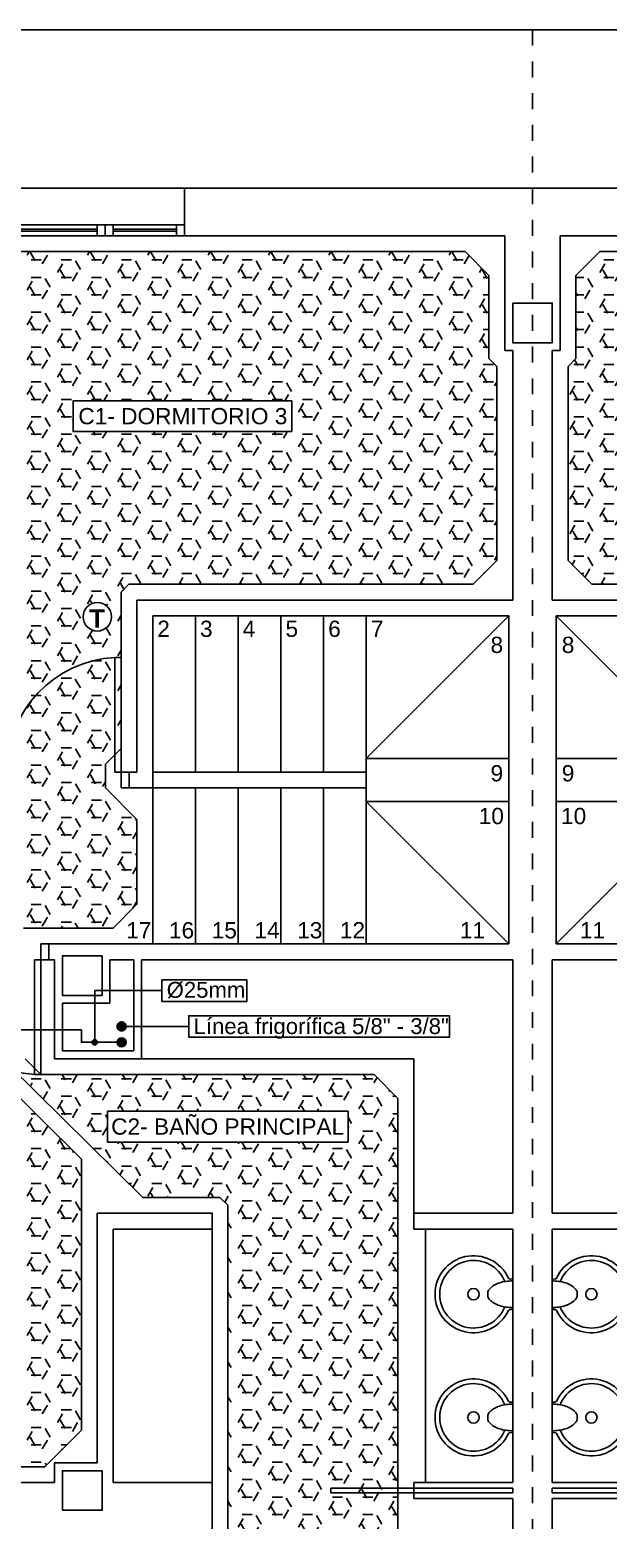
# Model space of a CAD drawing. Header units: millimetres. Extents: x 441156 to 441876, y 4514765 to 4515211.
# Drawn here: x 441611.83 to 441615.48, y 4515145.94 to 4515155.35 of the extents above; entities that cross this region are included whole.
import ezdxf
from ezdxf.enums import TextEntityAlignment as Align

# ---------------------------------------------------------------- set-up
doc = ezdxf.new("R2010")
doc.units = ezdxf.units.MM
for name, pattern in [('CONTINUA', [0]), ('HIDDEN', [0.375, 0.25, -0.125]), ('RAYITAS', [0.375, 0.25, -0.125])]:
    doc.linetypes.add(name, pattern=pattern)
doc.layers.add('01_cartela', color=6, linetype='Continuous', plot=False)
for name, color, linetype in [('01_mono PRIMERA', 2, 'Continuous'), ('01_proyección', 4, 'RAYITAS'), ('01_sanitarios', 250, 'Continuous'), ('01_textos', 7, 'Continuous'), ('INGIN CALEFACCION MAQUINAS', 7, 'Continuous'), ('INGIN CALEFACCION TUBERIAS', 89, 'Continuous'), ('INGIN CLIMATIZACION EQUIPOS', 7, 'Continuous'), ('INGIN CLIMATIZACION TEXTO', 7, 'Continuous'), ('SOMBRAS2', 250, 'Continuous')]:
    doc.layers.add(name, color=color, linetype=linetype)
doc.styles.add('NIEVES2', font='sanss___.ttf')
doc.styles.add('NIEVES3', font='swisseb.ttf')
pattern_1 = [(0, (34.55036, 0), (0, 0.1099852), [0.0635, -0.127]), (120, (34.55036, 0), (-0.0952499772403, -0.0549926), [0.0635, -0.127]), (60, (34.61386, 0), (-0.0952499772403, 0.0549926), [0.0635, -0.127])]

# ---------------------------------------------------------------- blocks, each defined once
blk = doc.blocks.new('A$C065C7C63')
at = {"layer": '01_mono PRIMERA', "color": 254}
for p, q in [((7.6572, 13.1, 0), (6.1572, 13.1, 0)), ((7.6572, 13.1, 0), (7.6572, 12.8, 0)), ((7.6572, 13.1, 0), (12.0572, 13.1, 0)), ((12.0572, 13.1, 0), (7.6572, 13.1, 0)), ((7.6572, 12.87, 0), (6.1572, 12.87, 0)), ((7.6572, 12.8, 0), (6.1572, 12.8, 0)), ((7.1072, 12.842, 0), (6.2072, 12.842, 0)), ((7.1072, 12.828, 0), (6.2072, 12.828, 0)), ((7.1072, 12.87, 0), (7.1072, 12.8, 0)), ((7.1572, 12.87, 0), (7.1572, 12.8, 0)), ((7.2072, 12.87, 0), (7.2072, 12.8, 0)), ((7.6072, 12.842, 0), (7.2072, 12.842, 0)), ((7.6072, 12.828, 0), (7.2072, 12.828, 0)), ((7.6072, 12.87, 0), (7.6072, 12.8, 0)), ((7.6572, 12.8, 0), (9.6822, 12.8, 0)), ((9.6822, 12.075, 0), (9.6822, 12.8, 0)), ((10.0322, 12.075, 0), (10.0322, 12.8, 0)), ((12.0572, 12.8, 0), (10.0322, 12.8, 0)), ((9.6822, 12.075, 0), (9.7322, 12.075, 0)), ((9.7322, 12.075, 0), (9.7322, 10.5, 0)), ((9.9822, 12.075, 0), (9.9822, 10.5, 0)), ((9.9822, 12.075, 0), (10.0322, 12.075, 0)), ((7.3572, 10.5, 0), (9.7322, 10.5, 0)), ((7.3572, 9.415, 0), (7.3572, 10.5, 0)), ((12.3572, 10.5, 0), (9.9822, 10.5, 0)), ((7.4572, 10.4, 0), (9.7072, 10.4, 0)), ((7.4572, 9.315, 0), (7.4572, 10.4, 0)), ((7.7272, 9.415, 0), (7.7272, 10.4, 0)), ((7.9972, 9.415, 0), (7.9972, 10.4, 0)), ((8.2672, 9.415, 0), (8.2672, 10.4, 0)), ((8.5372, 9.415, 0), (8.5372, 10.4, 0)), ((8.8072, 9.5, 0), (8.8072, 10.4, 0)), ((8.8072, 9.5, 0), (9.7072, 10.4, 0)), ((9.7072, 8.33, 0), (9.7072, 10.4, 0)), ((12.2572, 10.4, 0), (10.0072, 10.4, 0)), ((10.9072, 9.5, 0), (10.0072, 10.4, 0)), ((10.0072, 8.33, 0), (10.0072, 10.4, 0)), ((7.2586, 10.1388, 0), (7.2171, 10.1388, 0)), ((7.2171, 10.1388, 0), (7.2171, 9.415, 0)), ((7.2586, 10.1388, 0), (7.2586, 9.315, 0)), ((7.3086, 9.415, 0), (7.2171, 9.415, 0)), ((7.3572, 9.415, 0), (7.3086, 9.415, 0)), ((7.3086, 9.415, 0), (7.3086, 9.315, 0)), ((7.4572, 9.415, 0), (8.8072, 9.415, 0)), ((8.8072, 9.5, 0), (8.8072, 8.33, 0)), ((8.8072, 9.5, 0), (9.7072, 9.5, 0)), ((10.9072, 9.5, 0), (10.0072, 9.5, 0)), ((7.2586, 9.315, 0), (7.3086, 9.315, 0)), ((7.4572, 9.315, 0), (7.3085, 9.315, 0)), ((7.4572, 9.315, 0), (7.4572, 8.33, 0)), ((7.4572, 9.315, 0), (8.8072, 9.315, 0)), ((7.7272, 9.315, 0), (7.7272, 8.33, 0)), ((7.9972, 9.315, 0), (7.9972, 8.33, 0)), ((8.2672, 9.315, 0), (8.2672, 8.33, 0)), ((8.5372, 9.315, 0), (8.5372, 8.33, 0)), ((8.8072, 9.315, 0), (8.8072, 9.23, 0)), ((8.8072, 9.23, 0), (9.7072, 9.23, 0)), ((8.8072, 9.23, 0), (9.7072, 8.33, 0)), ((10.9072, 9.23, 0), (10.0072, 9.23, 0)), ((10.9072, 9.23, 0), (10.0072, 8.33, 0)), ((6.751, 7.5062, 0), (6.751, 8.33, 0)), ((6.751, 8.33, 0), (6.801, 8.33, 0)), ((9.7072, 8.33, 0), (6.801, 8.33, 0)), ((6.801, 8.23, 0), (6.801, 8.33, 0)), ((10.0072, 8.33, 0), (12.9135, 8.33, 0)), ((6.801, 8.23, 0), (6.7096, 8.23, 0)), ((6.7096, 7.5062, 0), (6.7096, 8.23, 0)), ((6.8372, 8.23, 0), (6.801, 8.23, 0)), ((6.8372, 8.23, 0), (6.8372, 7.605, 0)), ((7.3372, 8.23, 0), (7.1872, 8.23, 0)), ((7.1872, 8.23, -0.0001), (7.1872, 7.955, 0)), ((7.3372, 8.23, 0), (7.3372, 7.655, 0)), ((9.7322, 8.23, 0), (7.3872, 8.23, 0)), ((7.3872, 8.23, 0), (7.3872, 7.605, 0)), ((9.7322, 8.23, 0), (9.7322, 6.63, 0)), ((9.9822, 8.23, 0), (9.9822, 6.63, 0)), ((9.9822, 8.23, 0), (12.3272, 8.23, 0)), ((7.1872, 7.955, 0), (6.8872, 7.955, 0)), ((6.8872, 7.955, 0), (6.8872, 7.655, 0)), ((6.8872, 7.655, 0), (7.3372, 7.655, 0)), ((7.3872, 7.605, 0), (6.8372, 7.605, 0)), ((7.3872, 7.605, 0), (9.1072, 7.605, 0)), ((9.1072, 7.605, 0), (9.1072, 6.63, 0)), ((6.751, 7.5062, 0), (6.7096, 7.5062, 0)), ((7.1072, 6.63, 0), (7.8322, 6.63, 0)), ((7.8322, 6.53, 0), (7.8322, 6.63, 0)), ((9.1072, 6.63, 0), (9.7322, 6.63, 0)), ((9.1072, 6.53, 0), (9.1072, 6.63, 0)), ((10.6072, 6.63, 0), (9.9822, 6.63, 0)), ((7.2072, 6.53, 0), (7.2072, 4.93, 0)), ((7.2072, 6.53, 0), (7.8322, 6.53, 0)), ((7.8322, 6.53, 0), (7.8322, 4.93, 0)), ((9.1072, 6.53, 0), (9.7322, 6.53, 0)), ((9.1822, 6.53, 0), (9.1822, 4.93, 0)), ((9.7322, 6.53, 0), (9.7322, 4.93, 0)), ((9.9822, 6.53, 0), (9.9822, 4.93, 0)), ((9.9822, 6.53, 0), (9.9822, 4.93, 0)), ((10.6072, 6.53, 0), (9.9822, 6.53, 0)), ((9.7298, 6.2155, 0), (9.7154, 6.2147, 0)), ((9.7322, 6.2128, 0), (9.7322, 6.0248, 0)), ((9.9822, 6.2128, 0), (9.9822, 6.0248, 0)), ((9.9846, 6.2155, 0), (9.9991, 6.2147, 0)), ((9.5754, 6.1037, 0), (9.5753, 6.1339, 0)), ((10.139, 6.1037, 0), (10.1391, 6.1339, 0)), ((9.7298, 6.0221, 0), (9.7154, 6.0229, 0)), ((9.9846, 6.0221, 0), (9.9991, 6.0229, 0)), ((9.7298, 5.4379, 0), (9.7154, 5.4371, 0)), ((9.7322, 5.2472, 0), (9.7322, 5.4352, 0)), ((9.9822, 5.2472, 0), (9.9822, 5.4352, 0)), ((9.9846, 5.4379, 0), (9.9991, 5.4371, 0)), ((9.5754, 5.3563, 0), (9.5753, 5.3261, 0)), ((10.139, 5.3563, 0), (10.1391, 5.3261, 0)), ((9.7298, 5.2445, 0), (9.7154, 5.2453, 0)), ((9.9846, 5.2445, 0), (9.9991, 5.2453, 0)), ((6.8372, 4.93, 0), (6.4072, 4.93, 0)), ((7.8322, 4.93, 0), (7.2072, 4.93, 0)), ((7.8322, 4.93, 0), (7.8322, 4.05, 0)), ((9.1072, 4.93, 0), (9.7322, 4.93, 0)), ((9.1072, 4.93, 0), (9.1072, 4.8939, 0)), ((9.1072, 4.8939, 0), (9.1072, 4.866, 0)), ((10.6072, 4.93, 0), (9.9822, 4.93, 0)), ((9.1072, 4.866, 0), (9.1072, 4.83, 0)), ((9.1072, 4.83, 0), (9.7322, 4.83, 0)), ((9.7322, 4.83, 0), (9.7322, 3.3, 0)), ((9.9822, 4.83, 0), (9.9822, 3.3, 0)), ((10.6072, 4.83, 0), (9.9822, 4.83, 0))]:
    blk.add_line(p, q, dxfattribs=at)
for points in [[(9.7322, 12.375), (9.9822, 12.375), (9.9822, 12.125), (9.7322, 12.125), (9.7322, 12.375)], [(7.1371, 8.005), (6.8871, 8.005), (6.8871, 8.255), (7.1371, 8.255), (7.1371, 8.005)], [(6.8871, 4.755), (7.1371, 4.755), (7.1371, 5.005), (6.8871, 5.005), (6.8871, 4.755)]]:
    blk.add_lwpolyline(points, close=True, dxfattribs=at)
blk.add_lwpolyline([(7.1072, 6.63), (7.1072, 5.055), (6.8371, 5.055), (6.8371, 4.93)], dxfattribs=at)
at = {"layer": '01_mono PRIMERA', "color": 254, "elevation": 0}
for points in [[(8.5822, 4.8939), (9.7322, 4.8939), (9.7322, 4.866), (8.5822, 4.866)], [(11.1322, 4.8939), (9.9822, 4.8939), (9.9822, 4.866), (11.1322, 4.866)]]:
    blk.add_lwpolyline(points, close=True, dxfattribs=at)
at = {"layer": '01_mono PRIMERA', "color": 254}
for centre in [(9.4847, 6.1188, 0), (10.2297, 6.1188, 0), (9.4847, 5.3412, 0), (10.2297, 5.3412, 0)]:
    blk.add_circle(centre, 0.036, dxfattribs=at)
for centre, radius, start, end in [((7.2586, 9.415, 0), 0.725, 93.27583, 180), ((6.751, 8.23, 0), 0.725, 180, 266.72417), ((9.4847, 6.1188, 0), 0.243, 24.87491, 335.12509), ((9.4847, 6.1188, 0), 0.2133, 22.06562, 338.05639), ((10.2297, 6.1188, 0), 0.243, 204.87491, 155.12509), ((10.2297, 6.1188, 0), 0.2133, 201.94361, 157.93438), ((9.7162, 6.2275, 0), 0.0128, 210.52909, 266.21401), ((9.7295, 6.2128, 0), 0.0027, 360, 83.31595), ((9.9849, 6.2128, 0), 0.0027, 96.68405, 180), ((9.9982, 6.2275, 0), 0.0128, 273.78599, 329.47091), ((9.6228, 6.119, 0), 0.0498, 135.69557, 162.59035), ((9.6899, 6.0536, 0), 0.1435, 106.81645, 135.69557), ((9.7292, 5.9234, 0), 0.2795, 89.38301, 106.81645), ((9.9852, 5.9234, 0), 0.2795, 73.18355, 90.61699), ((10.0246, 6.0536, 0), 0.1435, 44.30443, 73.18355), ((10.0916, 6.119, 0), 0.0498, 17.40965, 44.30443), ((9.6228, 6.119, 0), 0.0498, 197.95324, 224.30443), ((9.6899, 6.1845, 0), 0.1435, 224.30443, 253.18355), ((9.7292, 6.3146, 0), 0.2795, 253.18355, 270.61699), ((9.7162, 6.0101, 0), 0.0128, 93.78599, 149.47091), ((9.7295, 6.0248, 0), 0.0027, 276.68405, 360), ((9.9852, 6.3146, 0), 0.2795, 269.38301, 286.81645), ((9.9849, 6.0248, 0), 0.0027, 180, 263.31595), ((9.9982, 6.0101, 0), 0.0128, 30.52909, 86.21401), ((10.0246, 6.1845, 0), 0.1435, 286.81645, 315.69557), ((10.0916, 6.119, 0), 0.0498, 315.69557, 342.04676), ((9.4847, 5.3412, 0), 0.243, 24.87491, 335.12509), ((9.4847, 5.3412, 0), 0.2133, 21.94361, 337.93438), ((10.2297, 5.3412, 0), 0.243, 204.87491, 155.12509), ((10.2297, 5.3412, 0), 0.2133, 202.06562, 158.05639), ((9.6228, 5.341, 0), 0.0498, 135.69557, 162.04676), ((9.6899, 5.2755, 0), 0.1435, 106.81645, 135.69557), ((9.7292, 5.1453, 0), 0.2795, 89.38301, 106.81645), ((9.7162, 5.4499, 0), 0.0128, 210.52909, 266.21401), ((9.7295, 5.4352, 0), 0.0027, 0, 83.31595), ((9.9849, 5.4352, 0), 0.0027, 96.68405, 180), ((9.9852, 5.1453, 0), 0.2795, 73.18355, 90.61699), ((9.9982, 5.4499, 0), 0.0128, 273.78599, 329.47091), ((10.0246, 5.2755, 0), 0.1435, 44.30443, 73.18355), ((10.0916, 5.341, 0), 0.0498, 17.95324, 44.30443), ((9.6228, 5.341, 0), 0.0498, 197.40965, 224.30443), ((9.6899, 5.4064, 0), 0.1435, 224.30443, 253.18355), ((9.7292, 5.5366, 0), 0.2795, 253.18355, 270.61699), ((9.9852, 5.5366, 0), 0.2795, 269.38301, 286.81645), ((10.0246, 5.4064, 0), 0.1435, 286.81645, 315.69557), ((10.0916, 5.341, 0), 0.0498, 315.69557, 342.59035), ((9.7162, 5.2325, 0), 0.0128, 93.78599, 149.47091), ((9.7295, 5.2472, 0), 0.0027, 276.68405, 0), ((9.9849, 5.2472, 0), 0.0027, 180, 263.31595), ((9.9982, 5.2325, 0), 0.0128, 30.52909, 86.21401)]:
    blk.add_arc(centre, radius, start, end, dxfattribs=at)
at = {"layer": '01_mono PRIMERA', "color": 254, "style": 'NIEVES2'}
for s, height, p in [('2', 0.1026, (7.5261, 10.2678, 0)), ('3', 0.1026, (7.7961, 10.2678, 0)), ('4', 0.1026, (8.0661, 10.2678, 0)), ('5', 0.1026, (8.3361, 10.2678, 0)), ('6', 0.1026, (8.6061, 10.2678, 0)), ('7', 0.1026, (8.8761, 10.2678, 0)), ('8', 0.1026, (9.6321, 10.1664, 0)), ('8', 0.1026, (10.0823, 10.1664, 0)), ('9', 0.1026, (9.6321, 9.3561, 0)), ('9', 0.1026, (10.0823, 9.3561, 0)), ('10', 0.10256, (9.5971, 9.0861, 0)), ('10', 0.10256, (10.1173, 9.0861, 0)), ('17', 0.10256, (7.3697, 8.365, 0)), ('16', 0.10256, (7.6397, 8.365, 0)), ('15', 0.10256, (7.9097, 8.365, 0)), ('14', 0.10256, (8.1797, 8.365, 0)), ('13', 0.10256, (8.4497, 8.365, 0)), ('12', 0.10256, (8.7197, 8.365, 0)), ('11', 0.10256, (9.478, 8.365, 0)), ('11', 0.10256, (10.2364, 8.365, 0))]:
    blk.add_text(s, height=height, dxfattribs=at).set_placement(p, align=Align.CENTER)

msp = doc.modelspace()

# ---------------------------------------------------------------- hatches: boundary and pattern name
at = {"layer": '01_sanitarios', "linetype": 'CONTINUA'}
h = msp.add_hatch(dxfattribs=at)
h.set_pattern_fill('HEX', color=254, scale=0.02, style=0)
h.set_pattern_definition(pattern_1)
h.paths.add_polyline_path([(441612.45409768, 4515151.84750872), (441614.62909786, 4515151.84750872), (441614.77909786, 4515151.99750872), (441614.77909786, 4515153.22250854), (441614.72909769, 4515153.27250872), (441614.72909769, 4515153.79750872), (441614.57909769, 4515153.94750872), (441611.02909768, 4515153.94750872), (441610.87909768, 4515153.79750872), (441610.87909768, 4515153.32250872), (441610.62909768, 4515153.07250872), (441610.62909768, 4515150.91250872), (441610.77909768, 4515150.76250872), (441611.73041541, 4515150.76250872), (441611.78041541, 4515150.71250872), (441611.78041541, 4515150.51250872), (441611.73041541, 4515150.46250872), (441611.08159191, 4515150.46250872), (441610.69659191, 4515150.07750872), (441611.38855149, 4515150.07750872), (441611.78855149, 4515149.67750872), (441612.35409768, 4515149.67750872), (441612.50409768, 4515149.82750872), (441612.50409768, 4515150.3638503), (441612.30543926, 4515150.56250872), (441612.30543926, 4515150.71250872), (441612.40409768, 4515150.81116713), (441612.40409768, 4515151.79750872)])
h.paths.add_polyline_path([(441612.34421793, 4515151.64255132, -1), (441612.16397743, 4515151.64255132, -1)], flags=16)
h.paths.add_polyline_path([(441612.10038208, 4515152.81097959), (441612.10038208, 4515153.0051574), (441613.4831113, 4515153.0051574), (441613.4831113, 4515152.81097959)], flags=16)
h.paths.add_polyline_path([(441612.17312073, 4515151.50658748), (441612.33889669, 4515151.50658748), (441612.33889669, 4515151.75566205), (441612.17312073, 4515151.75566205)], flags=24)
h.paths.add_polyline_path([(441612.11896718, 4515152.82748868), (441613.47019998, 4515152.82748868), (441613.47019998, 4515152.98850548), (441612.11896718, 4515152.98850548)], flags=8)
h = msp.add_hatch(dxfattribs=at)
h.set_pattern_fill('HEX', color=254, scale=0.02, style=0)
h.set_pattern_definition(pattern_1)
h.paths.add_polyline_path([(441617.55409805, 4515151.84750872), (441615.37909786, 4515151.84750872), (441615.22909786, 4515151.99750872), (441615.22909786, 4515153.22250854), (441615.27909804, 4515153.27250872), (441615.27909804, 4515153.79750872), (441615.42909804, 4515153.94750872), (441618.97909805, 4515153.94750872), (441619.12909805, 4515153.79750872), (441619.12909805, 4515153.32250872), (441619.37909805, 4515153.07250872), (441619.37909805, 4515150.91250872), (441619.22909805, 4515150.76250872), (441618.27778031, 4515150.76250872), (441618.22778031, 4515150.71250872), (441618.22778031, 4515150.51250872), (441618.27778031, 4515150.46250872), (441618.92660381, 4515150.46250872), (441619.31160382, 4515150.07750872), (441618.61964423, 4515150.07750872), (441618.21964423, 4515149.67750872), (441617.65409805, 4515149.67750872), (441617.50409805, 4515149.82750872), (441617.50409805, 4515150.3638503), (441617.70275646, 4515150.56250872), (441617.70275646, 4515150.71250872), (441617.60409805, 4515150.81116713), (441617.60409805, 4515151.79750872)])
h.paths.add_polyline_path([(441617.66397779, 4515151.64255132, 1), (441617.8442183, 4515151.64255132, 1)], flags=16)
h.paths.add_polyline_path([(441617.90781364, 4515152.81097959), (441617.90781364, 4515153.0051574), (441616.52508442, 4515153.0051574), (441616.52508442, 4515152.81097959)], flags=16)
h.paths.add_polyline_path([(441617.83507499, 4515151.50658748), (441617.66929903, 4515151.50658748), (441617.66929903, 4515151.75566205), (441617.83507499, 4515151.75566205)], flags=24)
h.paths.add_polyline_path([(441617.88922854, 4515152.82748868), (441616.53799575, 4515152.82748868), (441616.53799575, 4515152.98850548), (441617.88922854, 4515152.98850548)], flags=8)
h = msp.add_hatch(dxfattribs=at)
h.set_pattern_fill('HEX', color=254, scale=0.02, style=0)
h.set_pattern_definition(pattern_1)
h.paths.add_polyline_path([(441612.15409768, 4515148.2193248), (441611.59786607, 4515148.76896707), (441611.59786607, 4515149.03417058), (441611.18409768, 4515149.03417058), (441611.18409768, 4515148.80250872), (441611.13409768, 4515148.75250872), (441607.70409768, 4515148.75250872), (441607.55409768, 4515148.60250872), (441607.55409768, 4515146.42750248), (441607.70409768, 4515146.27750248), (441611.92254859, 4515146.27750248), (441612.15409768, 4515146.50905157)])
h.paths.add_polyline_path([(441610.0823776, 4515147.61811037), (441610.0823776, 4515147.42393255), (441608.04821092, 4515147.42393255), (441608.04821092, 4515147.61811037)], flags=16)
h.paths.add_polyline_path([(441610.80725441, 4515148.60250872, -1), (441610.98749492, 4515148.60250872, -1)], flags=16)
h.paths.add_polyline_path([(441610.81639772, 4515148.46654487), (441610.98217368, 4515148.46654487), (441610.98217368, 4515148.71561944), (441610.81639772, 4515148.71561944)], flags=24)
h.paths.add_polyline_path([(441608.05545621, 4515147.44044164), (441610.07115592, 4515147.44044164), (441610.07115592, 4515147.60145845), (441608.05545621, 4515147.60145845)], flags=8)
h = msp.add_hatch(dxfattribs=at)
h.set_pattern_fill('HEX', color=254, scale=0.02, style=0)
h.set_pattern_definition(pattern_1)
h.paths.add_polyline_path([(441614.15409768, 4515148.60250872), (441614.00409768, 4515148.75250872), (441611.89906491, 4515148.75250872), (441611.79786607, 4515148.85250872), (441611.79786607, 4515149.03417058), (441611.69786607, 4515149.03417058), (441611.69786607, 4515148.81073789), (441612.54108434, 4515147.97750872), (441613.02909768, 4515147.97750872), (441613.07909768, 4515147.92750872), (441613.07909768, 4515145.54750872), (441613.22909768, 4515145.39750872), (441614.00409768, 4515145.39750872), (441614.15409768, 4515145.54750872)])
h.paths.add_polyline_path([(441612.31756991, 4515148.32702997), (441612.31756991, 4515148.52120778), (441613.83851197, 4515148.52120778), (441613.83851197, 4515148.32702997)], flags=16)
h.paths.add_polyline_path([(441612.32178316, 4515148.33755984), (441613.83396242, 4515148.33755984), (441613.83396242, 4515148.53529607), (441612.32178316, 4515148.53529607)], flags=24)
at = {"layer": 'INGIN CALEFACCION TUBERIAS'}
h = msp.add_hatch(color=86, dxfattribs=at)
edge = h.paths.add_edge_path()
edge.add_arc((441612.40726488, 4515148.95640139), 0.02852111, -180, 180, ccw=False)
at = {"layer": 'INGIN CLIMATIZACION EQUIPOS', "linetype": 'HIDDEN', "ltscale": 2}
h = msp.add_hatch(color=30, dxfattribs=at)
edge = h.paths.add_edge_path()
edge.add_arc((441612.40726488, 4515149.05640139), 0.02852111, -180, 180, ccw=False)
at = {"layer": 'INGIN CLIMATIZACION TEXTO', "linetype": 'Continuous', "ltscale": 0.5}
h = msp.add_hatch(color=2, dxfattribs=at)
edge = h.paths.add_edge_path()
edge.add_arc((441612.23730213, 4515148.95640139), 0.016875, 0, 360)

# ---------------------------------------------------------------- linework, layer by layer
at = {"layer": '01_cartela', "color": 3}
msp.add_lwpolyline([(441605.22437507, 4515155.34750872), (441605.22437507, 4515133.8124847), (441635.86236314, 4515133.8124847), (441635.86236314, 4515155.34750872)], close=True, dxfattribs=at)
at = {"layer": '01_proyección', "color": 10, "ltscale": 0.25}
msp.add_line((441615.00409786, 4515140.24750872, -0.00000051), (441615.00409786, 4515155.34750872), dxfattribs=at)
at = {"layer": 'INGIN CALEFACCION MAQUINAS'}
msp.add_circle((441612.25409768, 4515151.64255132, 0.00000032), 0.09012025, dxfattribs=at)
at = {"layer": 'INGIN CALEFACCION TUBERIAS', "color": 86, "elevation": 0.00000032}
for points in [[(441610.67608289, 4515149.03417058), (441612.15377199, 4515149.03417058)], [(441612.40726488, 4515148.95640139), (441612.15377199, 4515148.95640139), (441612.15377199, 4515149.03417058)]]:
    msp.add_lwpolyline(points, dxfattribs=at)
at = {"layer": 'INGIN CALEFACCION TUBERIAS', "color": 86}
msp.add_circle((441612.40726488, 4515148.95640139, 0.00000032), 0.02852111, dxfattribs=at)
at = {"layer": 'INGIN CLIMATIZACION EQUIPOS', "color": 30, "linetype": 'HIDDEN', "ltscale": 2}
msp.add_circle((441612.40726488, 4515149.05640139, 0.00000032), 0.02852111, dxfattribs=at)
at = {"layer": 'INGIN CLIMATIZACION TEXTO', "color": 2, "linetype": 'Continuous', "ltscale": 0.5, "elevation": 0.00000032}
for points in [[(441612.66218182, 4515149.28246292), (441612.23730213, 4515149.28246292)], [(441612.23730213, 4515148.95640139), (441612.23730213, 4515149.28246292)], [(441612.83214457, 4515149.05640139), (441612.40726488, 4515149.05640139)]]:
    msp.add_lwpolyline(points, dxfattribs=at)
for points in [[(441612.66218182, 4515149.21472391), (441613.19882713, 4515149.21472391), (441613.19882713, 4515149.35020194), (441612.66218182, 4515149.35020194)], [(441612.83214457, 4515148.98866237), (441614.47919328, 4515148.98866237), (441614.47919328, 4515149.1241404), (441612.83214457, 4515149.1241404)]]:
    msp.add_lwpolyline(points, close=True, dxfattribs=at)
at = {"layer": 'INGIN CLIMATIZACION TEXTO', "color": 2, "linetype": 'Continuous', "ltscale": 0.5}
msp.add_circle((441612.23730213, 4515148.95640139, 0.00000032), 0.016875, dxfattribs=at)
at = {"layer": 'SOMBRAS2', "color": 170}
for p, q in [((441611.02909768, 4515153.94750872, 0.00000032), (441614.57909769, 4515153.94750872, 0.00000032)), ((441614.57909769, 4515153.94750872, 0.00000032), (441614.72909769, 4515153.79750872, 0.00000032)), ((441615.42909804, 4515153.94750872, 0.00000032), (441615.27909804, 4515153.79750872, 0.00000032)), ((441618.97909805, 4515153.94750872, 0.00000032), (441615.42909804, 4515153.94750872, 0.00000032)), ((441614.72909769, 4515153.79750872, 0.00000032), (441614.72909769, 4515153.27250872, 0.00000032)), ((441615.27909804, 4515153.79750872, 0.00000032), (441615.27909804, 4515153.27250872, 0.00000032)), ((441614.72909769, 4515153.27250872, 0.00000032), (441614.77909769, 4515153.22250872, 0.00000032)), ((441614.77909786, 4515153.22250872, 0.00000032), (441614.77909786, 4515151.99750872, 0.00000032)), ((441615.22909786, 4515153.22250872, 0.00000032), (441615.22909786, 4515151.99750872, 0.00000032)), ((441615.27909804, 4515153.27250872, 0.00000032), (441615.22909804, 4515153.22250872, 0.00000032)), ((441614.77909786, 4515151.99750872, 0.00000032), (441614.62909786, 4515151.84750872, 0.00000032)), ((441615.22909786, 4515151.99750872, 0.00000032), (441615.37909786, 4515151.84750872, 0.00000032)), ((441612.45409768, 4515151.84750872, 0.00000032), (441612.40409768, 4515151.79750872, 0.00000032)), ((441614.62909786, 4515151.84750872, 0.00000032), (441612.45409768, 4515151.84750872, 0.00000032)), ((441615.37909786, 4515151.84750872, 0.00000032), (441617.55409805, 4515151.84750872, 0.00000032)), ((441612.40409768, 4515151.79750872, 0.00000032), (441612.40409768, 4515150.81116713, 0.00000032)), ((441612.40409768, 4515150.81116713, 0.00000032), (441612.30543926, 4515150.71250872, 0.00000032)), ((441612.30543926, 4515150.71250872, 0.00000032), (441612.30543926, 4515150.56250872, 0.00000032)), ((441612.30543926, 4515150.56250872, 0.00000032), (441612.50409768, 4515150.3638503, 0.00000032)), ((441612.50409768, 4515150.3638503, 0.00000032), (441612.50409768, 4515149.82750872, 0.00000032)), ((441612.50409768, 4515149.82750872, 0.00000032), (441612.35409768, 4515149.67750872, 0.00000032)), ((441612.35409768, 4515149.67750872, 0.00000032), (441611.78855149, 4515149.67750872, 0.00000032)), ((441611.69786607, 4515148.81073789, -0.0000444), (441612.54108434, 4515147.97750872, -0.0000444)), ((441611.79786607, 4515148.85250872, -0.0000444), (441611.89786607, 4515148.75369336, -0.0000444)), ((441611.59786607, 4515148.76896707, -0.0000444), (441612.15409768, 4515148.2193248, -0.0000444)), ((441611.89786607, 4515148.75250872, 0.00000032), (441614.00409768, 4515148.75250872, 0.00000032)), ((441614.00409768, 4515148.75250872, 0.00000032), (441614.15409768, 4515148.60250872, 0.00000032)), ((441614.15409768, 4515148.60250872, 0.00000032), (441614.15409768, 4515145.54750872, 0.00000032)), ((441612.15409768, 4515148.2193248, 0.00000032), (441612.15409768, 4515146.50905157, 0.00000032)), ((441613.02909768, 4515147.97750872, 0.00000032), (441612.54108434, 4515147.97750872, 0.00000032)), ((441613.02909768, 4515147.97750872, 0.00000032), (441613.07909768, 4515147.92750872, 0.00000032)), ((441613.07909768, 4515145.54750872, 0.00000032), (441613.07909768, 4515147.92750872, 0.00000032)), ((441612.15409768, 4515146.50905157, 0.00000032), (441611.92254859, 4515146.27750248, 0.00000032)), ((441611.92254859, 4515146.27750248, 0.00000032), (441607.70409768, 4515146.27750248, 0.00000032))]:
    msp.add_line(p, q, dxfattribs=at)
at = {"layer": 'SOMBRAS2', "color": 170, "elevation": 0.00000308}
msp.add_lwpolyline([(441613.4831113, 4515153.0051574), (441612.10038208, 4515153.0051574), (441612.10038208, 4515152.81097959), (441613.4831113, 4515152.81097959)], close=True, dxfattribs=at)
at = {"layer": 'SOMBRAS2', "color": 170}
msp.add_lwpolyline([(441613.83851197, 4515148.52120778), (441612.31756991, 4515148.52120778), (441612.31756991, 4515148.32702997), (441613.83851197, 4515148.32702997)], close=True, dxfattribs=at)

# ---------------------------------------------------------------- block references
at = {"layer": '01_mono PRIMERA'}
msp.add_blockref('A$C065C7C63', (441605.14687854, 4515141.24750844, 0.00000085), dxfattribs=at)

# ---------------------------------------------------------------- texts
at = {"layer": '01_textos', "style": 'NIEVES2'}
for s, p in [('C1- DORMITORIO 3', (441612.79458358, 4515152.85756062, 0.00000308)), ('C2- BAÑO PRINCIPAL', (441613.07787279, 4515148.373611))]:
    msp.add_text(s, height=0.1025611647, dxfattribs=at).set_placement(p, align=Align.CENTER)
for s, p in [('%%C25mm', (441612.69257843, 4515149.23763824, 0.00000032)), ('Línea frigorífica 5/8" - 3/8"', (441612.86254118, 4515149.00853124, 0.00000032))]:
    msp.add_text(s, height=0.1, rotation=359.999999893, dxfattribs=at).set_placement(p)
at = {"layer": 'INGIN CALEFACCION MAQUINAS', "insert": (441612.20282274, 4515151.6889645, 0.00000032), "char_height": 0.11567948, "attachment_point": 1, "style": 'NIEVES3'}
msp.add_mtext_dynamic_manual_height_columns('T', width=46.3074029562, gutter_width=16.2288826, heights=[0], dxfattribs=at)

doc.saveas('drawing.dxf')
